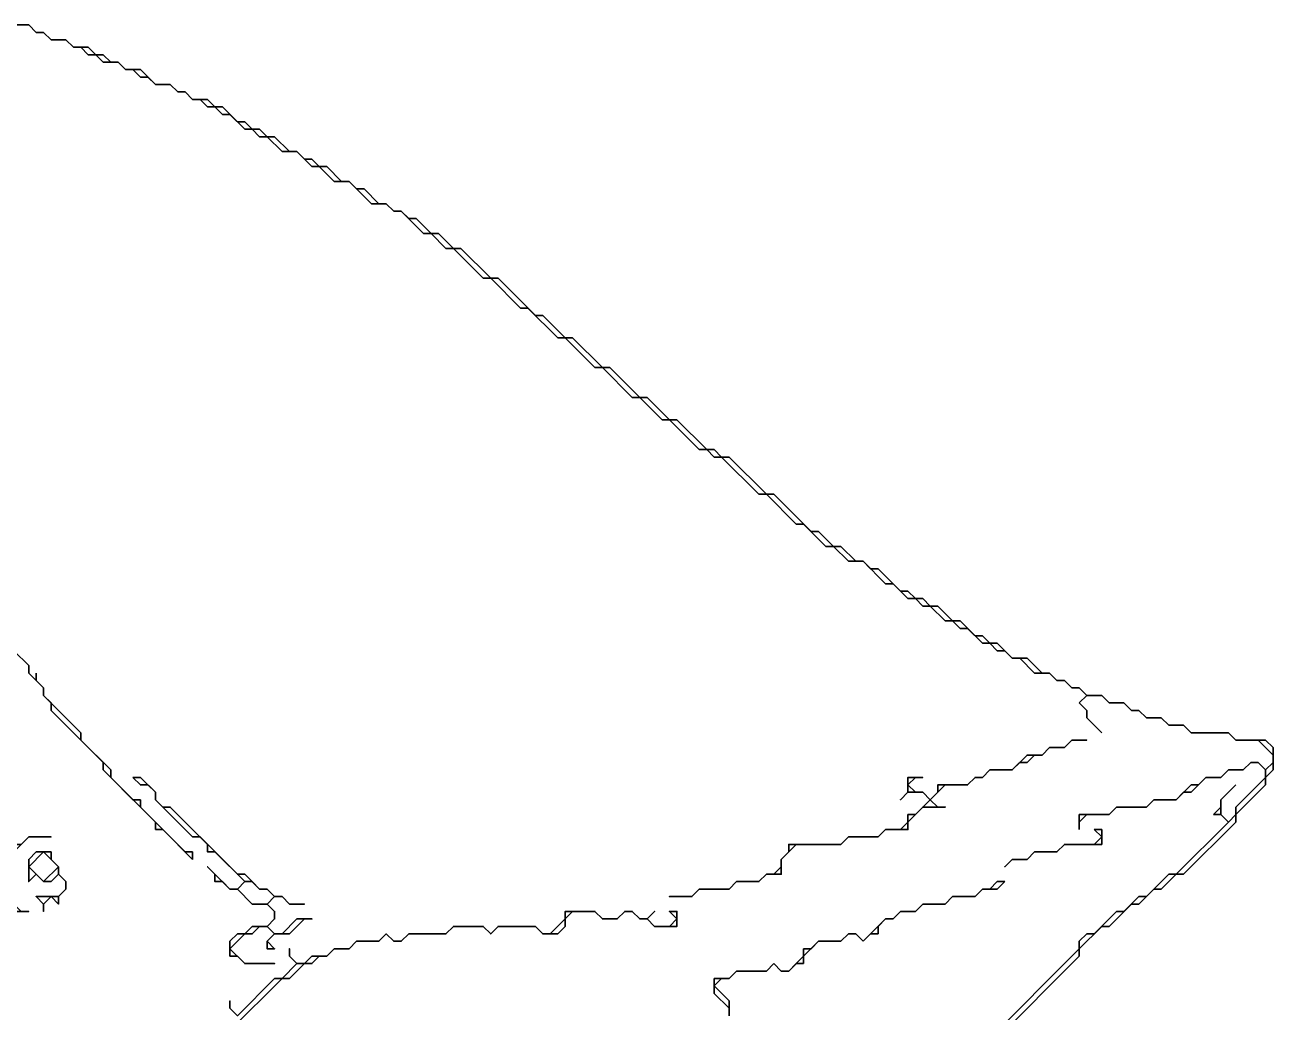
# Model space of a CAD drawing. Header units: millimetres. Extents: x 0.67 to 7.47, y 0.49 to 4.89.
# Drawn here: x 5.146 to 7.472, y 2.703 to 4.543 of the extents above; entities that cross this region are included whole.
import ezdxf

# ---------------------------------------------------------------- set-up
doc = ezdxf.new("R2010")
doc.units = ezdxf.units.MM
doc.layers.add('PDF_幾何圖形', color=7, linetype='Continuous')

msp = doc.modelspace()

# ---------------------------------------------------------------- linework, layer by layer
at = {"layer": 'PDF_幾何圖形', "lineweight": 35}
for p, q in [((5.153, 4.5428), (5.1252, 4.5428)), ((5.1252, 4.5428), (5.153, 4.5428)), ((5.1669, 4.5289), (5.153, 4.5428)), ((5.153, 4.5428), (5.1669, 4.5289)), ((5.1808, 4.5289), (5.1669, 4.5289)), ((5.1669, 4.5289), (5.1808, 4.5289)), ((5.1946, 4.515), (5.1808, 4.5289)), ((5.1808, 4.5289), (5.1946, 4.515)), ((5.2224, 4.515), (5.1946, 4.515)), ((5.1946, 4.515), (5.2224, 4.515)), ((5.2363, 4.5011), (5.2224, 4.515)), ((5.2224, 4.515), (5.2363, 4.5011)), ((5.2641, 4.5011), (5.2363, 4.5011)), ((5.2363, 4.5011), (5.2502, 4.5011)), ((5.2502, 4.5011), (5.2641, 4.4872)), ((5.278, 4.4872), (5.2641, 4.5011)), ((5.2641, 4.4872), (5.278, 4.4872)), ((5.2919, 4.4872), (5.278, 4.4872)), ((5.278, 4.4872), (5.2919, 4.4733)), ((5.3058, 4.4733), (5.2919, 4.4872)), ((5.2919, 4.4733), (5.3196, 4.4733)), ((5.3196, 4.4733), (5.3058, 4.4733)), ((5.3335, 4.4595), (5.3196, 4.4733)), ((5.3196, 4.4733), (5.3335, 4.4595)), ((5.3613, 4.4595), (5.3335, 4.4595)), ((5.3335, 4.4595), (5.3474, 4.4595)), ((5.3474, 4.4595), (5.3613, 4.4456)), ((5.3891, 4.4317), (5.3613, 4.4595)), ((5.3613, 4.4456), (5.3752, 4.4456)), ((5.3752, 4.4456), (5.3891, 4.4317)), ((5.4169, 4.4317), (5.3891, 4.4317)), ((5.3891, 4.4317), (5.4169, 4.4317)), ((5.4308, 4.4178), (5.4169, 4.4317)), ((5.4169, 4.4317), (5.4308, 4.4178)), ((5.4446, 4.4178), (5.4308, 4.4178)), ((5.4308, 4.4178), (5.4446, 4.4178)), ((5.4585, 4.4039), (5.4446, 4.4178)), ((5.4446, 4.4178), (5.4585, 4.4039)), ((5.4863, 4.4039), (5.4585, 4.4039)), ((5.4585, 4.4039), (5.4724, 4.4039)), ((5.4724, 4.4039), (5.4863, 4.39)), ((5.5002, 4.39), (5.4863, 4.4039)), ((5.4863, 4.39), (5.5002, 4.39)), ((5.5141, 4.39), (5.5002, 4.39)), ((5.5002, 4.39), (5.5141, 4.3761)), ((5.5419, 4.3622), (5.5141, 4.39)), ((5.5141, 4.3761), (5.528, 4.3761)), ((5.528, 4.3761), (5.5558, 4.3483)), ((5.5558, 4.3622), (5.5419, 4.3622)), ((5.5696, 4.3483), (5.5558, 4.3622)), ((5.5558, 4.3483), (5.5696, 4.3483)), ((5.5835, 4.3483), (5.5696, 4.3483)), ((5.5696, 4.3483), (5.5835, 4.3345)), ((5.5974, 4.3345), (5.5835, 4.3483)), ((5.5835, 4.3345), (5.5974, 4.3345)), ((5.6113, 4.3345), (5.5974, 4.3345)), ((5.5974, 4.3345), (5.6252, 4.3067)), ((5.6391, 4.3067), (5.6113, 4.3345)), ((5.6252, 4.3067), (5.653, 4.3067)), ((5.653, 4.3067), (5.6391, 4.3067)), ((5.6669, 4.2928), (5.653, 4.3067)), ((5.653, 4.3067), (5.6808, 4.2789)), ((5.6808, 4.2928), (5.6669, 4.2928)), ((5.6946, 4.2789), (5.6808, 4.2928)), ((5.6808, 4.2789), (5.6946, 4.2789)), ((5.7085, 4.2789), (5.6946, 4.2789)), ((5.6946, 4.2789), (5.7224, 4.2511)), ((5.7363, 4.2511), (5.7085, 4.2789)), ((5.7224, 4.2511), (5.7502, 4.2511)), ((5.7502, 4.2511), (5.7363, 4.2511)), ((5.7641, 4.2372), (5.7502, 4.2511)), ((5.7502, 4.2511), (5.7919, 4.2095)), ((5.778, 4.2372), (5.7641, 4.2372)), ((5.8058, 4.2095), (5.778, 4.2372)), ((5.7919, 4.2095), (5.8196, 4.2095)), ((5.8196, 4.2095), (5.8058, 4.2095)), ((5.8335, 4.1956), (5.8196, 4.2095)), ((5.8196, 4.2095), (5.8335, 4.1956)), ((5.8474, 4.1956), (5.8335, 4.1956)), ((5.8335, 4.1956), (5.8474, 4.1956)), ((5.8613, 4.1817), (5.8474, 4.1956)), ((5.8474, 4.1956), (5.8891, 4.1539)), ((5.8752, 4.1817), (5.8613, 4.1817)), ((5.903, 4.1539), (5.8752, 4.1817)), ((5.8891, 4.1539), (5.903, 4.1539)), ((5.9169, 4.1539), (5.903, 4.1539)), ((5.903, 4.1539), (5.9308, 4.1261)), ((5.9446, 4.1261), (5.9169, 4.1539)), ((5.9308, 4.1261), (5.9446, 4.1261)), ((5.9585, 4.1261), (5.9446, 4.1261)), ((5.9446, 4.1261), (6.0002, 4.0706)), ((6.0141, 4.0706), (5.9585, 4.1261)), ((6.0002, 4.0706), (6.0141, 4.0706)), ((6.028, 4.0706), (6.0141, 4.0706)), ((6.0141, 4.0706), (6.0696, 4.015)), ((6.0974, 4.0011), (6.028, 4.0706)), ((6.0696, 4.015), (6.0835, 4.015)), ((6.0835, 4.015), (6.1391, 3.9595)), ((6.1113, 4.0011), (6.0974, 4.0011)), ((6.153, 3.9595), (6.1113, 4.0011)), ((6.1391, 3.9595), (6.153, 3.9595)), ((6.1669, 3.9595), (6.153, 3.9595)), ((6.153, 3.9595), (6.2085, 3.9039)), ((6.2224, 3.9039), (6.1669, 3.9595)), ((6.2085, 3.9039), (6.2224, 3.9039)), ((6.2363, 3.9039), (6.2224, 3.9039)), ((6.2224, 3.9039), (6.278, 3.8483)), ((6.2919, 3.8483), (6.2363, 3.9039)), ((6.278, 3.8483), (6.2919, 3.8483)), ((6.3058, 3.8483), (6.2919, 3.8483)), ((6.2919, 3.8483), (6.3335, 3.8067)), ((6.3474, 3.8067), (6.3058, 3.8483)), ((6.3335, 3.8067), (6.3474, 3.8067)), ((6.3613, 3.8067), (6.3474, 3.8067)), ((6.3474, 3.8067), (6.403, 3.7511)), ((6.4169, 3.7511), (6.3613, 3.8067)), ((6.403, 3.7511), (6.4169, 3.7511)), ((6.4308, 3.7511), (6.4169, 3.7511)), ((6.4169, 3.7511), (6.4308, 3.7372)), ((6.4446, 3.7372), (6.4308, 3.7511)), ((6.4308, 3.7372), (6.4446, 3.7372)), ((6.4585, 3.7372), (6.4446, 3.7372)), ((6.4446, 3.7372), (6.5141, 3.6678)), ((6.528, 3.6678), (6.4585, 3.7372)), ((6.5141, 3.6678), (6.528, 3.6678)), ((6.5419, 3.6678), (6.528, 3.6678)), ((6.528, 3.6678), (6.5835, 3.6122)), ((6.6113, 3.5983), (6.5419, 3.6678)), ((6.5835, 3.6122), (6.5974, 3.6122)), ((6.5974, 3.6122), (6.6391, 3.5706)), ((6.6252, 3.5983), (6.6113, 3.5983)), ((6.653, 3.5706), (6.6252, 3.5983)), ((6.6391, 3.5706), (6.653, 3.5706)), ((6.6669, 3.5706), (6.653, 3.5706)), ((6.653, 3.5706), (6.6808, 3.5428)), ((6.6946, 3.5428), (6.6669, 3.5706)), ((6.6808, 3.5428), (6.7085, 3.5428)), ((6.7085, 3.5428), (6.6946, 3.5428)), ((6.7224, 3.5289), (6.7085, 3.5428)), ((6.7085, 3.5428), (6.7502, 3.5011)), ((6.7363, 3.5289), (6.7224, 3.5289)), ((6.778, 3.4872), (6.7363, 3.5289)), ((6.7502, 3.5011), (6.7641, 3.5011)), ((6.7641, 3.5011), (6.7919, 3.4733)), ((6.7919, 3.4872), (6.778, 3.4872)), ((6.8058, 3.4733), (6.7919, 3.4872)), ((6.7919, 3.4733), (6.8058, 3.4733)), ((6.8196, 3.4733), (6.8058, 3.4733)), ((6.8058, 3.4733), (6.8196, 3.4595)), ((6.8335, 3.4595), (6.8196, 3.4733)), ((6.8196, 3.4595), (6.8335, 3.4595)), ((6.8474, 3.4595), (6.8335, 3.4595)), ((6.8335, 3.4595), (6.8613, 3.4317)), ((6.8752, 3.4317), (6.8474, 3.4595)), ((6.8613, 3.4317), (6.8752, 3.4317)), ((6.8891, 3.4317), (6.8752, 3.4317)), ((6.8752, 3.4317), (6.8891, 3.4178)), ((6.9169, 3.4039), (6.8891, 3.4317)), ((6.8891, 3.4178), (6.903, 3.4178)), ((6.903, 3.4178), (6.9308, 3.39)), ((6.9308, 3.4039), (6.9169, 3.4039)), ((6.9446, 3.39), (6.9308, 3.4039)), ((5.1252, 3.3761), (5.153, 3.3483)), ((6.9308, 3.39), (6.9446, 3.39)), ((6.9585, 3.39), (6.9446, 3.39)), ((6.9446, 3.39), (6.9585, 3.3761)), ((6.9863, 3.3622), (6.9585, 3.39)), ((6.9585, 3.3761), (6.9724, 3.3761)), ((6.9724, 3.3761), (6.9863, 3.3622)), ((7.0141, 3.3622), (6.9863, 3.3622)), ((6.9863, 3.3622), (7.0002, 3.3622)), ((7.0002, 3.3622), (7.028, 3.3345)), ((7.0419, 3.3345), (7.0141, 3.3622)), ((5.153, 3.3483), (5.153, 3.3345)), ((5.153, 3.3345), (5.1808, 3.3067)), ((5.1669, 3.3206), (5.1669, 3.3345)), ((7.028, 3.3345), (7.0558, 3.3345)), ((7.0558, 3.3345), (7.0419, 3.3345)), ((7.0696, 3.3206), (7.0558, 3.3345)), ((7.0558, 3.3345), (7.0696, 3.3206)), ((5.1808, 3.3067), (5.1669, 3.3206)), ((5.1808, 3.3067), (5.1808, 3.2928)), ((5.1808, 3.2928), (5.1808, 3.3067)), ((7.0835, 3.3206), (7.0696, 3.3206)), ((7.0696, 3.3206), (7.0835, 3.3206)), ((7.0974, 3.3067), (7.0835, 3.3206)), ((7.0835, 3.3206), (7.0974, 3.3067)), ((7.1113, 3.3067), (7.0974, 3.3067)), ((7.0974, 3.3067), (7.1113, 3.3067)), ((7.1252, 3.2928), (7.1113, 3.3067)), ((7.1113, 3.3067), (7.1252, 3.2928)), ((5.1808, 3.2928), (5.1946, 3.2789)), ((5.2502, 3.2233), (5.1808, 3.2928)), ((7.1252, 3.2928), (7.1113, 3.2789)), ((7.1113, 3.2789), (7.1252, 3.2928)), ((7.153, 3.2928), (7.1252, 3.2928)), ((7.1252, 3.2928), (7.153, 3.2928)), ((7.1669, 3.2789), (7.153, 3.2928)), ((7.153, 3.2928), (7.1669, 3.2789)), ((5.1946, 3.2789), (5.1946, 3.265)), ((5.1946, 3.265), (5.2919, 3.1678)), ((7.1113, 3.2789), (7.1252, 3.265)), ((7.1252, 3.265), (7.1113, 3.2789)), ((7.1252, 3.265), (7.1252, 3.2511)), ((7.1252, 3.2511), (7.1252, 3.265)), ((7.1946, 3.2789), (7.1669, 3.2789)), ((7.1669, 3.2789), (7.1946, 3.2789)), ((7.2085, 3.265), (7.1946, 3.2789)), ((7.1946, 3.2789), (7.2085, 3.265)), ((7.2224, 3.265), (7.2085, 3.265)), ((7.2085, 3.265), (7.2224, 3.265)), ((7.2363, 3.2511), (7.2224, 3.265)), ((7.2224, 3.265), (7.2363, 3.2511)), ((7.1252, 3.2511), (7.153, 3.2233)), ((7.153, 3.2233), (7.1252, 3.2511)), ((7.2641, 3.2511), (7.2363, 3.2511)), ((7.2363, 3.2511), (7.2641, 3.2511)), ((7.278, 3.2372), (7.2641, 3.2511)), ((7.2641, 3.2511), (7.278, 3.2372)), ((7.3058, 3.2372), (7.278, 3.2372)), ((7.278, 3.2372), (7.3058, 3.2372)), ((7.3196, 3.2233), (7.3058, 3.2372)), ((7.3058, 3.2372), (7.3196, 3.2233)), ((5.2502, 3.2095), (5.2502, 3.2233)), ((7.3891, 3.2233), (7.3196, 3.2233)), ((7.3196, 3.2233), (7.3891, 3.2233)), ((7.403, 3.2095), (7.3891, 3.2233)), ((7.3891, 3.2233), (7.403, 3.2095)), ((5.3058, 3.1539), (5.2502, 3.2095)), ((7.4585, 3.2095), (7.403, 3.2095)), ((7.403, 3.2095), (7.4446, 3.2095)), ((7.4446, 3.2095), (7.4724, 3.1817)), ((7.4724, 3.1956), (7.4585, 3.2095)), ((7.4724, 3.1539), (7.4724, 3.1956)), ((5.2919, 3.1678), (5.2919, 3.1539)), ((7.4308, 3.1678), (7.4169, 3.1539)), ((7.4169, 3.1539), (7.4308, 3.1678)), ((7.4446, 3.1678), (7.4308, 3.1678)), ((7.4308, 3.1678), (7.4446, 3.1678)), ((7.4585, 3.1539), (7.4446, 3.1678)), ((7.4446, 3.1678), (7.4585, 3.1539)), ((7.4724, 3.1678), (7.4585, 3.1539)), ((7.4724, 3.1817), (7.4724, 3.1678)), ((5.2919, 3.1539), (5.3891, 3.0567)), ((5.3058, 3.14), (5.3058, 3.1539)), ((7.3891, 3.1539), (7.3752, 3.14)), ((7.3752, 3.14), (7.3891, 3.1539)), ((7.4169, 3.1539), (7.3891, 3.1539)), ((7.3891, 3.1539), (7.4169, 3.1539)), ((7.4585, 3.14), (7.4724, 3.1539)), ((7.4585, 3.1539), (7.4585, 3.14)), ((5.3474, 3.0983), (5.3058, 3.14)), ((7.3196, 3.1261), (7.2919, 3.0983)), ((7.3196, 3.1122), (7.3474, 3.14)), ((7.3335, 3.1261), (7.3196, 3.1261)), ((7.3474, 3.14), (7.3335, 3.1261)), ((7.3752, 3.14), (7.3474, 3.14)), ((7.3474, 3.14), (7.3752, 3.14)), ((7.3752, 3.0983), (7.403, 3.1261)), ((7.403, 3.1261), (7.3752, 3.0983)), ((7.4585, 3.14), (7.403, 3.0845)), ((7.403, 3.0706), (7.4585, 3.1261)), ((7.4585, 3.1261), (7.4585, 3.14)), ((5.3613, 3.0983), (5.3474, 3.0983)), ((5.3613, 3.0845), (5.3613, 3.0983)), ((7.2502, 3.0983), (7.2363, 3.0845)), ((7.2363, 3.0845), (7.2502, 3.0983)), ((7.2919, 3.0983), (7.2502, 3.0983)), ((7.2502, 3.0983), (7.2919, 3.0983)), ((7.2919, 3.0983), (7.3058, 3.1122)), ((7.3058, 3.1122), (7.3196, 3.1122)), ((7.3752, 3.0706), (7.3752, 3.0983)), ((7.3752, 3.0983), (7.3752, 3.0845)), ((5.4446, 3.0011), (5.3613, 3.0845)), ((7.1808, 3.0845), (7.1669, 3.0706)), ((7.1669, 3.0706), (7.1808, 3.0845)), ((7.2363, 3.0845), (7.1808, 3.0845)), ((7.1808, 3.0845), (7.2363, 3.0845)), ((7.3752, 3.0845), (7.3613, 3.0706)), ((7.403, 3.0845), (7.403, 3.0706)), ((5.3891, 3.0567), (5.3891, 3.0428)), ((7.1669, 3.0706), (7.1113, 3.0706)), ((7.1113, 3.0706), (7.1113, 3.0428)), ((7.1113, 3.0567), (7.1252, 3.0706)), ((7.1113, 3.0428), (7.1113, 3.0567)), ((7.1252, 3.0706), (7.1669, 3.0706)), ((7.3891, 3.0567), (7.2919, 2.9595)), ((7.3058, 2.9595), (7.403, 3.0567)), ((7.3613, 3.0706), (7.3752, 3.0706)), ((7.3891, 3.0567), (7.3752, 3.0706)), ((7.3752, 3.0706), (7.3891, 3.0567)), ((7.403, 3.0706), (7.3891, 3.0567)), ((7.403, 3.0567), (7.403, 3.0706)), ((5.3891, 3.0428), (5.403, 3.0428)), ((5.403, 3.0428), (5.4585, 2.9872)), ((5.4585, 3.0011), (5.4446, 3.0011)), ((5.4585, 2.9872), (5.4585, 3.0011)), ((7.278, 2.9595), (7.2363, 2.9178)), ((7.2641, 2.9317), (7.2919, 2.9595)), ((7.2919, 2.9595), (7.278, 2.9595)), ((7.2919, 2.9595), (7.3058, 2.9595)), ((6.9169, 2.9178), (6.9308, 2.9317)), ((6.9308, 2.9317), (6.9169, 2.9178)), ((6.9308, 2.9317), (6.9585, 2.9317)), ((6.9446, 2.9317), (6.9308, 2.9317)), ((6.9585, 2.9456), (6.9446, 2.9317)), ((6.9585, 2.9317), (6.9724, 2.9456)), ((6.9724, 2.9456), (6.9585, 2.9456)), ((7.2224, 2.9039), (7.2502, 2.9317)), ((7.2502, 2.9317), (7.2641, 2.9317)), ((6.8613, 2.9039), (6.8752, 2.9178)), ((6.8752, 2.9178), (6.8613, 2.9039)), ((6.8752, 2.9178), (6.9169, 2.9178)), ((6.9169, 2.9178), (6.8752, 2.9178)), ((7.2224, 2.9178), (7.1946, 2.89)), ((7.2363, 2.9178), (7.2224, 2.9178)), ((6.7641, 2.8761), (6.778, 2.89)), ((6.778, 2.89), (6.7641, 2.8761)), ((6.778, 2.89), (6.8058, 2.89)), ((6.8058, 2.89), (6.778, 2.89)), ((6.8058, 2.89), (6.8196, 2.9039)), ((6.8196, 2.9039), (6.8058, 2.89)), ((6.8196, 2.9039), (6.8613, 2.9039)), ((6.8613, 2.9039), (6.8196, 2.9039)), ((7.1808, 2.89), (7.1391, 2.8483)), ((7.1669, 2.8622), (7.2085, 2.9039)), ((7.1946, 2.89), (7.1808, 2.89)), ((7.2085, 2.9039), (7.2224, 2.9039)), ((6.7502, 2.8761), (6.7085, 2.8345)), ((6.7363, 2.8622), (6.7502, 2.8761)), ((6.7363, 2.8483), (6.7363, 2.8622)), ((6.7502, 2.8761), (6.7641, 2.8761)), ((6.7641, 2.8761), (6.7502, 2.8761)), ((7.1113, 2.8206), (7.153, 2.8622)), ((7.153, 2.8622), (7.1669, 2.8622)), ((6.6669, 2.8345), (6.6808, 2.8483)), ((6.6808, 2.8483), (6.6669, 2.8345)), ((6.6808, 2.8483), (6.6946, 2.8483)), ((6.6946, 2.8483), (6.6808, 2.8483)), ((6.6946, 2.8483), (6.7085, 2.8345)), ((6.7085, 2.8345), (6.6946, 2.8483)), ((6.7085, 2.8345), (6.7224, 2.8483)), ((6.7224, 2.8483), (6.7363, 2.8483)), ((7.1252, 2.8483), (7.1113, 2.8345)), ((7.1391, 2.8483), (7.1252, 2.8483)), ((6.5974, 2.8067), (6.6252, 2.8345)), ((6.6113, 2.8206), (6.5974, 2.8206)), ((6.5974, 2.8206), (6.5974, 2.8067)), ((6.6252, 2.8345), (6.6113, 2.8206)), ((6.6252, 2.8345), (6.6669, 2.8345)), ((6.6669, 2.8345), (6.6252, 2.8345)), ((7.1113, 2.8206), (6.903, 2.6122)), ((7.1113, 2.8345), (7.1113, 2.8206)), ((7.1113, 2.8067), (7.1113, 2.8206)), ((6.528, 2.7789), (6.5419, 2.7928)), ((6.5419, 2.7928), (6.528, 2.7789)), ((6.5419, 2.7928), (6.5558, 2.7789)), ((6.5558, 2.7789), (6.5419, 2.7928)), ((6.5974, 2.8067), (6.5696, 2.7789)), ((6.5696, 2.7789), (6.5835, 2.7928)), ((6.5835, 2.7928), (6.5974, 2.7928)), ((6.5974, 2.7928), (6.5974, 2.8067)), ((6.903, 2.5983), (7.1113, 2.8067)), ((6.4585, 2.765), (6.4724, 2.7789)), ((6.4724, 2.7789), (6.4585, 2.765)), ((6.4724, 2.7789), (6.528, 2.7789)), ((6.528, 2.7789), (6.4724, 2.7789)), ((6.5558, 2.7789), (6.5696, 2.7789)), ((6.5696, 2.7789), (6.5558, 2.7789)), ((6.4308, 2.7511), (6.4446, 2.765)), ((6.4585, 2.765), (6.4308, 2.765)), ((6.4308, 2.765), (6.4308, 2.7372)), ((6.4585, 2.7233), (6.4308, 2.7511)), ((6.4446, 2.765), (6.4585, 2.765)), ((6.4308, 2.7372), (6.4585, 2.7095)), ((6.4585, 2.6956), (6.4585, 2.7233)), ((6.4585, 2.7095), (6.4585, 2.6956))]:
    msp.add_line(p, q, dxfattribs=at)
for points in [[(7.0974, 3.2095), (7.0835, 3.1956), (7.0558, 3.1956), (7.0419, 3.1817), (7.0141, 3.1817), (6.9863, 3.1539), (6.9446, 3.1539), (6.9308, 3.14), (6.9169, 3.14), (6.903, 3.1261), (6.8474, 3.1261), (6.8474, 3.1122), (6.8335, 3.0983), (6.8196, 3.1122), (6.8058, 3.1122), (6.7919, 3.1261), (6.8058, 3.14), (6.8196, 3.14), (6.7919, 3.14), (6.7919, 3.1122), (6.778, 3.0983), (6.7919, 3.1122), (6.8196, 3.1122), (6.8335, 3.0983), (6.8058, 3.0706), (6.7919, 3.0706), (6.7919, 3.0567), (6.778, 3.0428), (6.7502, 3.0428), (6.7363, 3.0289), (6.6808, 3.0289), (6.6669, 3.015), (6.5696, 3.015), (6.5696, 3.0011), (6.5558, 2.9872), (6.5558, 2.9733), (6.5419, 2.9595), (6.528, 2.9595), (6.5141, 2.9456), (6.4724, 2.9456), (6.4585, 2.9317), (6.403, 2.9317), (6.3891, 2.9178), (6.3474, 2.9178), (6.3891, 2.9178), (6.403, 2.9317), (6.4585, 2.9317), (6.4724, 2.9456), (6.5141, 2.9456), (6.528, 2.9595), (6.5558, 2.9595), (6.5558, 2.9872), (6.5835, 3.015), (6.6669, 3.015), (6.6808, 3.0289), (6.7363, 3.0289), (6.7502, 3.0428), (6.7919, 3.0428), (6.7919, 3.0567), (6.8196, 3.0845), (6.8613, 3.0845), (6.8474, 3.0845), (6.8335, 3.0983), (6.8613, 3.1261), (6.903, 3.1261), (6.9169, 3.14), (6.9308, 3.14), (6.9446, 3.1539), (6.9863, 3.1539), (7.0002, 3.1678), (7.0141, 3.1678), (7.028, 3.1817), (7.0419, 3.1817), (7.0558, 3.1956), (7.0835, 3.1956), (7.0974, 3.2095), (7.1252, 3.2095)], [(5.3474, 3.14), (5.3613, 3.1261), (5.3752, 3.1261), (5.3891, 3.1122), (5.3891, 3.0983), (5.4585, 3.0289), (5.4724, 3.0289), (5.4863, 3.015), (5.4863, 3.0011), (5.5002, 3.0011), (5.5558, 2.9456), (5.5419, 2.9317), (5.528, 2.9317), (5.4863, 2.9733), (5.5002, 2.9595), (5.5002, 2.9456), (5.5141, 2.9456), (5.528, 2.9317), (5.5419, 2.9317), (5.5696, 2.9039), (5.5974, 2.9039), (5.6113, 2.89), (5.6113, 2.8761), (5.5974, 2.8622), (5.5696, 2.8622), (5.5558, 2.8483), (5.5419, 2.8483), (5.528, 2.8345), (5.528, 2.8067), (5.5419, 2.8067), (5.5558, 2.7928), (5.6113, 2.7928), (5.5558, 2.7928), (5.528, 2.8206), (5.5558, 2.8483), (5.5696, 2.8483), (5.5835, 2.8622), (5.5974, 2.8622), (5.6113, 2.8483), (5.5974, 2.8345), (5.5974, 2.8206), (5.6113, 2.8206), (5.5974, 2.8345), (5.6113, 2.8483), (5.6391, 2.8483), (5.6669, 2.8761), (5.6808, 2.8761), (5.653, 2.8761), (5.6252, 2.8483), (5.6113, 2.8483), (5.5974, 2.8622), (5.6113, 2.8761), (5.6113, 2.89), (5.5974, 2.9039), (5.6113, 2.9178), (5.6252, 2.9178), (5.6391, 2.9039), (5.6669, 2.9039), (5.6391, 2.9039), (5.6252, 2.9178), (5.6113, 2.9178), (5.5974, 2.9317), (5.5835, 2.9317), (5.5558, 2.9595), (5.5419, 2.9595), (5.4169, 3.0845), (5.403, 3.0845), (5.3891, 3.0983), (5.3891, 3.1122), (5.3613, 3.14)], [(5.153, 3.0289), (5.1391, 3.015), (5.1252, 3.015), (5.1252, 3.0011), (5.1113, 2.9872), (5.1113, 2.9317), (5.1252, 2.9178), (5.1252, 2.89), (5.153, 2.89), (5.1391, 2.89), (5.1252, 2.9039), (5.1252, 2.9178), (5.1113, 2.9317), (5.1113, 2.9733), (5.1252, 2.9872), (5.1252, 3.0011), (5.153, 3.0289), (5.1946, 3.0289)], [(7.1391, 3.0428), (7.153, 3.0289), (7.1391, 3.015), (7.0835, 3.015), (7.0696, 3.0011), (7.028, 3.0011), (7.0141, 2.9872), (6.9863, 2.9872), (6.9724, 2.9733), (6.9863, 2.9872), (7.0141, 2.9872), (7.028, 3.0011), (7.0696, 3.0011), (7.0835, 3.015), (7.153, 3.015), (7.153, 3.0428)], [(5.1808, 3.0011), (5.2085, 2.9733), (5.1808, 2.9456), (5.153, 2.9733)], [(5.1669, 3.0011), (5.153, 2.9872), (5.153, 2.9456), (5.1669, 2.9595), (5.1808, 2.9456), (5.1946, 2.9456), (5.2085, 2.9595), (5.2224, 2.9456), (5.2224, 2.9317), (5.2085, 2.9178), (5.1669, 2.9178), (5.1808, 2.9039), (5.1808, 2.89), (5.1808, 2.9039), (5.1946, 2.9178), (5.2085, 2.9039), (5.2085, 2.9178), (5.2224, 2.9317), (5.2224, 2.9456), (5.2085, 2.9595), (5.2085, 2.9733), (5.1946, 2.9872), (5.1946, 3.0011)], [(5.5419, 2.9317), (5.5558, 2.9456), (5.5696, 2.9456), (5.5835, 2.9317), (5.5974, 2.9317), (5.6113, 2.9178), (5.5974, 2.9039), (5.5696, 2.9039)]]:
    msp.add_lwpolyline(points, close=True, dxfattribs=at)
msp.add_lwpolyline([(5.528, 2.6678), (5.6252, 2.765), (5.6391, 2.765), (5.6669, 2.7928), (5.6808, 2.7928), (5.6946, 2.8067), (5.7085, 2.8067), (5.7224, 2.8206), (5.7502, 2.8206), (5.7641, 2.8345), (5.8058, 2.8345), (5.8196, 2.8483), (5.8335, 2.8345), (5.8474, 2.8345), (5.8613, 2.8483), (5.9308, 2.8483), (5.9446, 2.8622), (6.0002, 2.8622), (6.0141, 2.8483), (6.028, 2.8622), (6.0974, 2.8622), (6.1113, 2.8483), (6.1391, 2.8483), (6.153, 2.8622), (6.153, 2.8761), (6.1669, 2.89), (6.2085, 2.89), (6.2224, 2.8761), (6.2502, 2.8761), (6.2641, 2.89), (6.278, 2.89), (6.2919, 2.8761), (6.3058, 2.8761), (6.3196, 2.8622), (6.3613, 2.8622), (6.3613, 2.89), (6.3474, 2.89), (6.3613, 2.8761), (6.3474, 2.8622), (6.3196, 2.8622), (6.3058, 2.8761), (6.3196, 2.89), (6.3058, 2.8761), (6.2919, 2.8761), (6.278, 2.89), (6.2641, 2.89), (6.2502, 2.8761), (6.2224, 2.8761), (6.2085, 2.89), (6.153, 2.89), (6.153, 2.8761), (6.1252, 2.8483), (6.1113, 2.8483), (6.0974, 2.8622), (6.028, 2.8622), (6.0141, 2.8483), (6.0002, 2.8622), (5.9446, 2.8622), (5.9308, 2.8483), (5.8613, 2.8483), (5.8474, 2.8345), (5.8335, 2.8345), (5.8196, 2.8483), (5.8058, 2.8345), (5.7641, 2.8345), (5.7502, 2.8206), (5.7224, 2.8206), (5.7085, 2.8067), (5.6808, 2.8067), (5.6669, 2.7928), (5.653, 2.7928), (5.6391, 2.8067), (5.6391, 2.8206), (5.6391, 2.8067), (5.653, 2.7928), (5.6252, 2.765), (5.6113, 2.765), (5.5419, 2.6956), (5.528, 2.7095), (5.528, 2.7233), (5.528, 2.7095), (5.5419, 2.6956)], dxfattribs=at)

doc.saveas('drawing.dxf')
